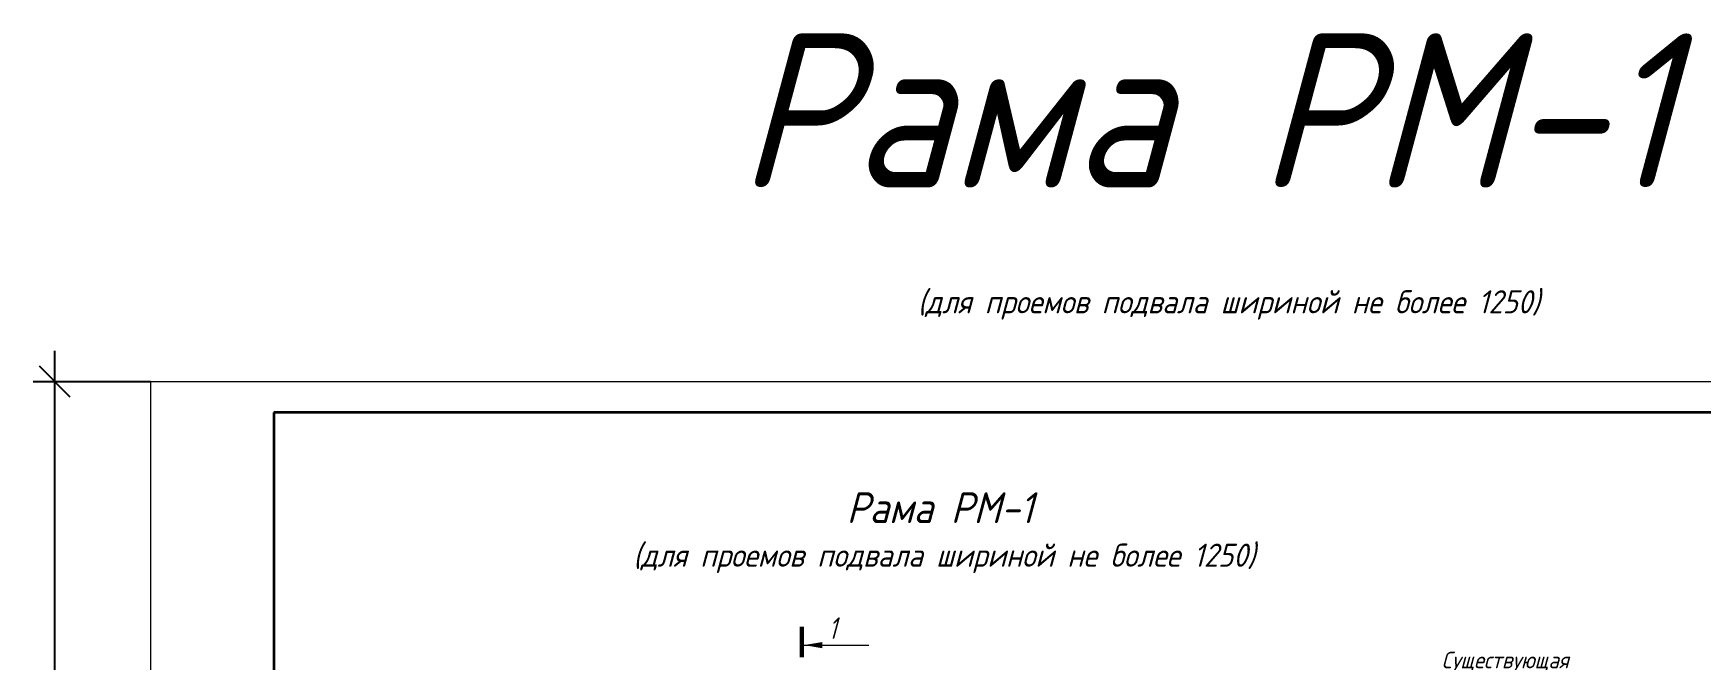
# Model space of a CAD drawing. Header units: millimetres. Extents: x 2058191 to 2089933, y 116142 to 208453.
# Drawn here: x 2069564 to 2074975, y 206420 to 208453 of the extents above; entities that cross this region are included whole.
import ezdxf
from ezdxf.enums import TextEntityAlignment as Align

# ---------------------------------------------------------------- set-up
doc = ezdxf.new("R2010")
doc.units = ezdxf.units.MM
doc.layers.get('Defpoints').update_dxf_attribs({"color": 255})
doc.layers.add('Размер', color=7, linetype='Continuous', lineweight=13)
doc.layers.add('Текст', color=7, linetype='Continuous')
doc.styles.add('GOST', font='', dxfattribs={"width": 0.8, "oblique": 10})
doc.styles.add('GOST 2.304', font='CS_Gost2304.shx', dxfattribs={"width": 0.6, "oblique": 15})
doc.styles.add('GOST 2.304_new', font='isocpeur.ttf', dxfattribs={"width": 0.9, "oblique": 15})
doc.styles.add('БДА100', font='romand.shx', dxfattribs={"width": 0.7})
doc.styles.get('GOST').set_extended_font_data('GOST type A')
doc.dimstyles.new('БДА1', dxfattribs={"dimtxt": 2, "dimasz": 1, "dimexe": 0.7, "dimexo": 0, "dimgap": 0.8, "dimtad": 1, "dimdec": 0, "dimrnd": 1, "dimzin": 0, "dimdsep": 46, "dimtxsty": 'БДА100', "dimblk": 'OBLIQUE', "dimcen": 2, "dimdle": 1, "dimadec": 0, "dimazin": 0, "dimtfac": 1, "dimtdec": 0, "dimtmove": 1, "dimatfit": 3, "dimldrblk": 'NONE', "dimfxl": 0, "dimtolj": 1, "dimtzin": 0, "dimlwd": -1, "dimlwe": -1, "dimarcsym": 0})

# ---------------------------------------------------------------- blocks, each defined once
blk = doc.blocks.new('_Oblique')
at = {"color": 0, "linetype": 'ByBlock', "lineweight": -2}
blk.add_line((-0.5, -0.5), (0.5, 0.5), dxfattribs=at)
blk = doc.blocks.new('*D10')
at = {"layer": 'Defpoints', "color": 0, "transparency": 16777216}
for p, q in [((-15.52, -5), (-15.52, 425)), ((0, 420), (-19.02, 420)), ((0, 0), (-19.02, 0))]:
    blk.add_line(p, q, dxfattribs=at)
for p in [(-15.52, 420), (0, 420), (0, 0)]:
    blk.add_point(p, dxfattribs=at)
at = {"layer": 'Defpoints', "color": 0, "transparency": 16777216, "xscale": 5, "yscale": 5, "zscale": 5}
for p, rotation in [((-15.52, 420), 90), ((-15.52, 0), 270)]:
    blk.add_blockref('_Oblique', p, dxfattribs=dict(at, rotation=rotation))
at = {"layer": 'Defpoints', "color": 0, "lineweight": 0, "transparency": 16777216, "insert": (-24.52, 148.5), "char_height": 10, "attachment_point": 5, "rotation": 90, "style": 'БДА100'}
blk.add_mtext('\\A1;420', dxfattribs=at)
blk = doc.blocks.new('_None')
blk = doc.blocks.new('*U8')
at = {"color": 44, "lineweight": 20, "ltscale": 10}
for p, q in [((594, 420), (0, 420)), ((0, 420), (0, 0))]:
    blk.add_line(p, q, dxfattribs=at)
at = {"color": 137, "lineweight": 35, "ltscale": 10}
for p, q in [((589, 415), (20, 415)), ((20, 415), (20, 5))]:
    blk.add_line(p, q, dxfattribs=at)
at = {"color": 44, "lineweight": 13, "style": 'GOST', "oblique": 10, "width": 0.8}
for tag in ['ФОРМАТВЕРТ', 'ФОРМАТГОРИЗ']:
    blk.add_attdef(tag, (542.98, 1.6), '', height=2, dxfattribs=at)
at = {"layer": 'Defpoints', "color": 251, "lineweight": 0}
dim = blk.add_linear_dim(base=(-15.52, 420), p1=(0, 0), p2=(0, 420), angle=90, dimstyle='БДА1', override={"dimscale": 5}, dxfattribs=at)
dim.commit()
dim.dimension.update_dxf_attribs({"geometry": '*D10', "text_midpoint": (-15.52, 148.5), "dimtype": 128})

msp = doc.modelspace()

# ---------------------------------------------------------------- linework, layer by layer
at = {"layer": 'Размер', "linetype": 'Continuous', "ltscale": 20}
msp.add_line((2072064.4, 206467.7), (2072274.7, 206467.7), dxfattribs=at)
at = {"layer": 'Размер', "linetype": 'Continuous', "ltscale": 20, "const_width": 14}
msp.add_lwpolyline([(2072057.4, 206527.7), (2072057.4, 206427.7)], dxfattribs=at)
at = {"layer": 'Размер', "linetype": 'Continuous', "ltscale": 20}
msp.add_solid([(2072064.4, 206467.7), (2072124.5, 206477.7), (2072124.5, 206457.6)], dxfattribs=at)

# ---------------------------------------------------------------- block references
at = {"xscale": 20, "yscale": 20, "zscale": 20}
msp.add_blockref('*U8', (2069944.3, 198922.7), dxfattribs=at)

# ---------------------------------------------------------------- texts
at = {"layer": 'Размер', "linetype": 'Continuous', "ltscale": 20, "style": 'GOST 2.304', "oblique": 15, "width": 0.9}
msp.add_text('1', height=70, dxfattribs=at).set_placement((2072144.4, 206487.7))
at = {"layer": 'Текст', "ltscale": 20, "style": 'GOST 2.304_new', "oblique": 15, "width": 0.9}
msp.add_text('Существующая', height=54, dxfattribs=at).set_placement((2074340.3, 206392.4), align=Align.CENTER)
at = {"layer": 'Текст', "lineweight": 30, "ltscale": 20, "char_height": 100, "attachment_point": 1, "style": 'GOST 2.304_new'}
for s, width, insert in [('\\pi488.45348;{\\H5x;Рама РМ-1 \\P\\pi1073.01937;\\H0.15x;(для проемов подвала шириной не более 1250)}', 4169.856, (2071360.7, 208452.9)), ('\\pi842.18534;Рама РМ-1{\\H0.75x; \\P\\pi149.57155;(для проемов подвала шириной не более 1250)}', 2322.961, (2071360.7, 206963.7))]:
    msp.add_mtext_dynamic_manual_height_columns(s, width=width, gutter_width=125, heights=[0], dxfattribs=dict(at, insert=insert))

doc.saveas('drawing.dxf')
